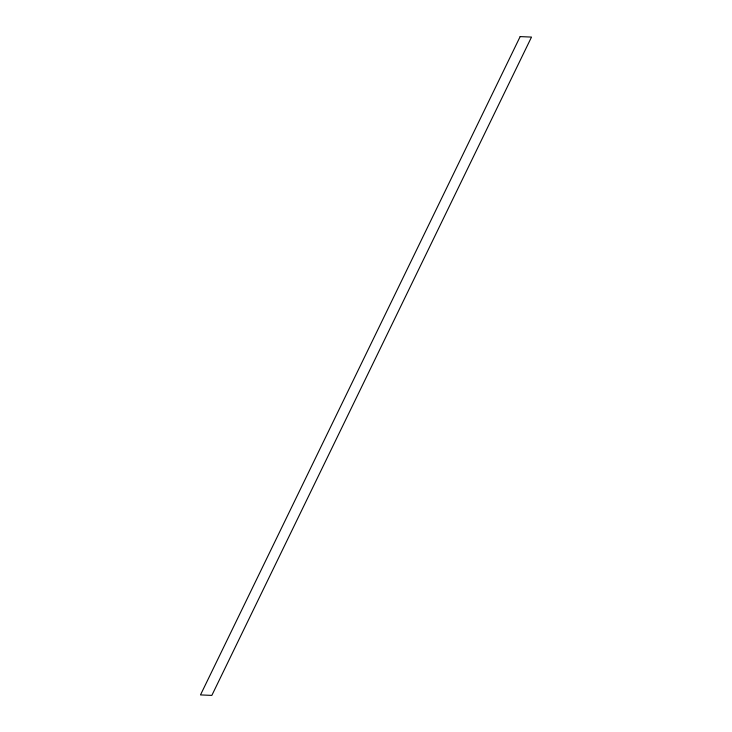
<?xml version="1.0" encoding="UTF-8"?>
<svg xmlns="http://www.w3.org/2000/svg" width="732" height="732" viewBox="0 0 732 732"><rect width="100%" height="100%" fill="white"/><g stroke="black" fill="none" stroke-linecap="round" stroke-linejoin="round"><path stroke-width="1.1" d="M520.159 36.6L200.495 694.915L211.841 695.4L531.505 37.085L520.159 36.6"/></g></svg>
